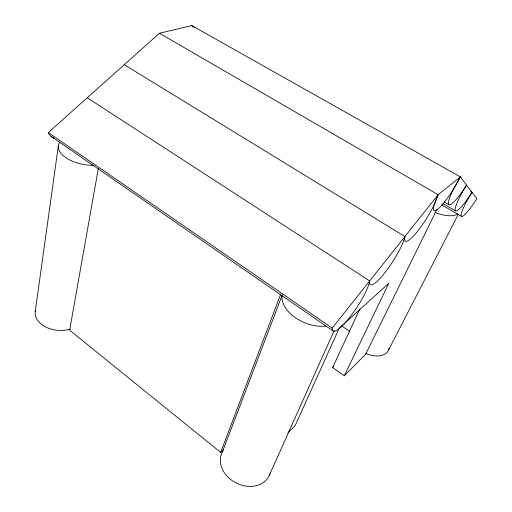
<?xml version="1.0" encoding="UTF-8"?>
<svg xmlns="http://www.w3.org/2000/svg" width="512" height="512" viewBox="0 0 512 512"><rect width="100%" height="100%" fill="white"/><g stroke="black" fill="none" stroke-linecap="round" stroke-linejoin="round"><path stroke-width="0.77" d="M35.194 311.77L58.317 146.01M98.355 168.365L69.645 330.214L220.678 452.403L223.475 449.792M470.605 191.546L471.994 192.333A24.653 3.738 -58.2 0 0 461.286 216.25A24.653 3.738 -58.2 0 0 476.806 198.726L460.41 176.909L438.125 194.72L433.85 205.453A30.758 5.958 -58 0 1 413.709 235.763A30.758 5.958 -58 0 1 404.909 236.55L124.25 64.698M220.678 452.403L280.749 294.08M282.24 294.931L222.368 452A26.227 20.89 27 0 0 237.498 483.629A26.227 20.89 27 0 0 270.01 473.402M159.437 33.248L438.125 194.72L433.85 205.453A29.664 5.427 -58.5 0 0 453.222 189.619L460.41 176.909L191.802 25.6L159.437 33.248L48.294 132.589A27.322 16.992 -55.8 0 0 54.163 138.304M269.184 475.603L334.227 330.522M436.979 209.35L365.664 354.176L344.282 375.821L332.64 367.546L359.891 308.851M344.282 375.821L388.813 283.226L339.187 328.262L295.194 425.517L287.962 432.832M388.768 349.587L458.221 214.509M460.41 176.909L453.222 189.619A27.955 4.781 -58.5 0 0 450.048 204.762A27.955 4.781 -58.5 0 0 466.573 185.114A26.195 4.211 -58.3 0 0 455.379 210.752A26.195 4.211 -58.3 0 0 471.994 192.333M48.294 132.589L332.205 328.109L438.125 194.72M332.64 367.546L333.786 366.432M443.962 201.837L448.8 204.646M443.059 203.622L455.469 210.854M441.382 204.672L461.363 216.333M87.251 97.766L369.664 280.934A31.494 6.362 -57.3 0 0 384.608 273.075A31.494 6.362 -57.3 0 0 404.909 236.55M341.427 325.722L350.003 331.584M51.027 136.333L332.634 330.618M191.802 25.6L194.336 27.539M369.664 280.934A32.429 6.771 -56.4 0 1 349.446 317.69A32.429 6.771 -56.4 0 1 332.205 328.109M70.234 329.082A23.872 16.173 5.6 0 1 45.146 326.682A23.872 16.173 5.6 0 1 35.437 310.374M94.246 165.248A27.782 14.24 10.4 0 1 66.342 158.003A27.782 14.24 10.4 0 1 59.622 142.458M325.728 326.086A31.155 19.168 23.1 0 1 295.456 317.76A31.155 19.168 23.1 0 1 282.061 295.949M457.978 213.792A24.058 10.976 24.3 0 1 434.842 212.339M389.107 348.25A21.024 12.941 27.3 0 1 365.587 353.382"/></g></svg>
